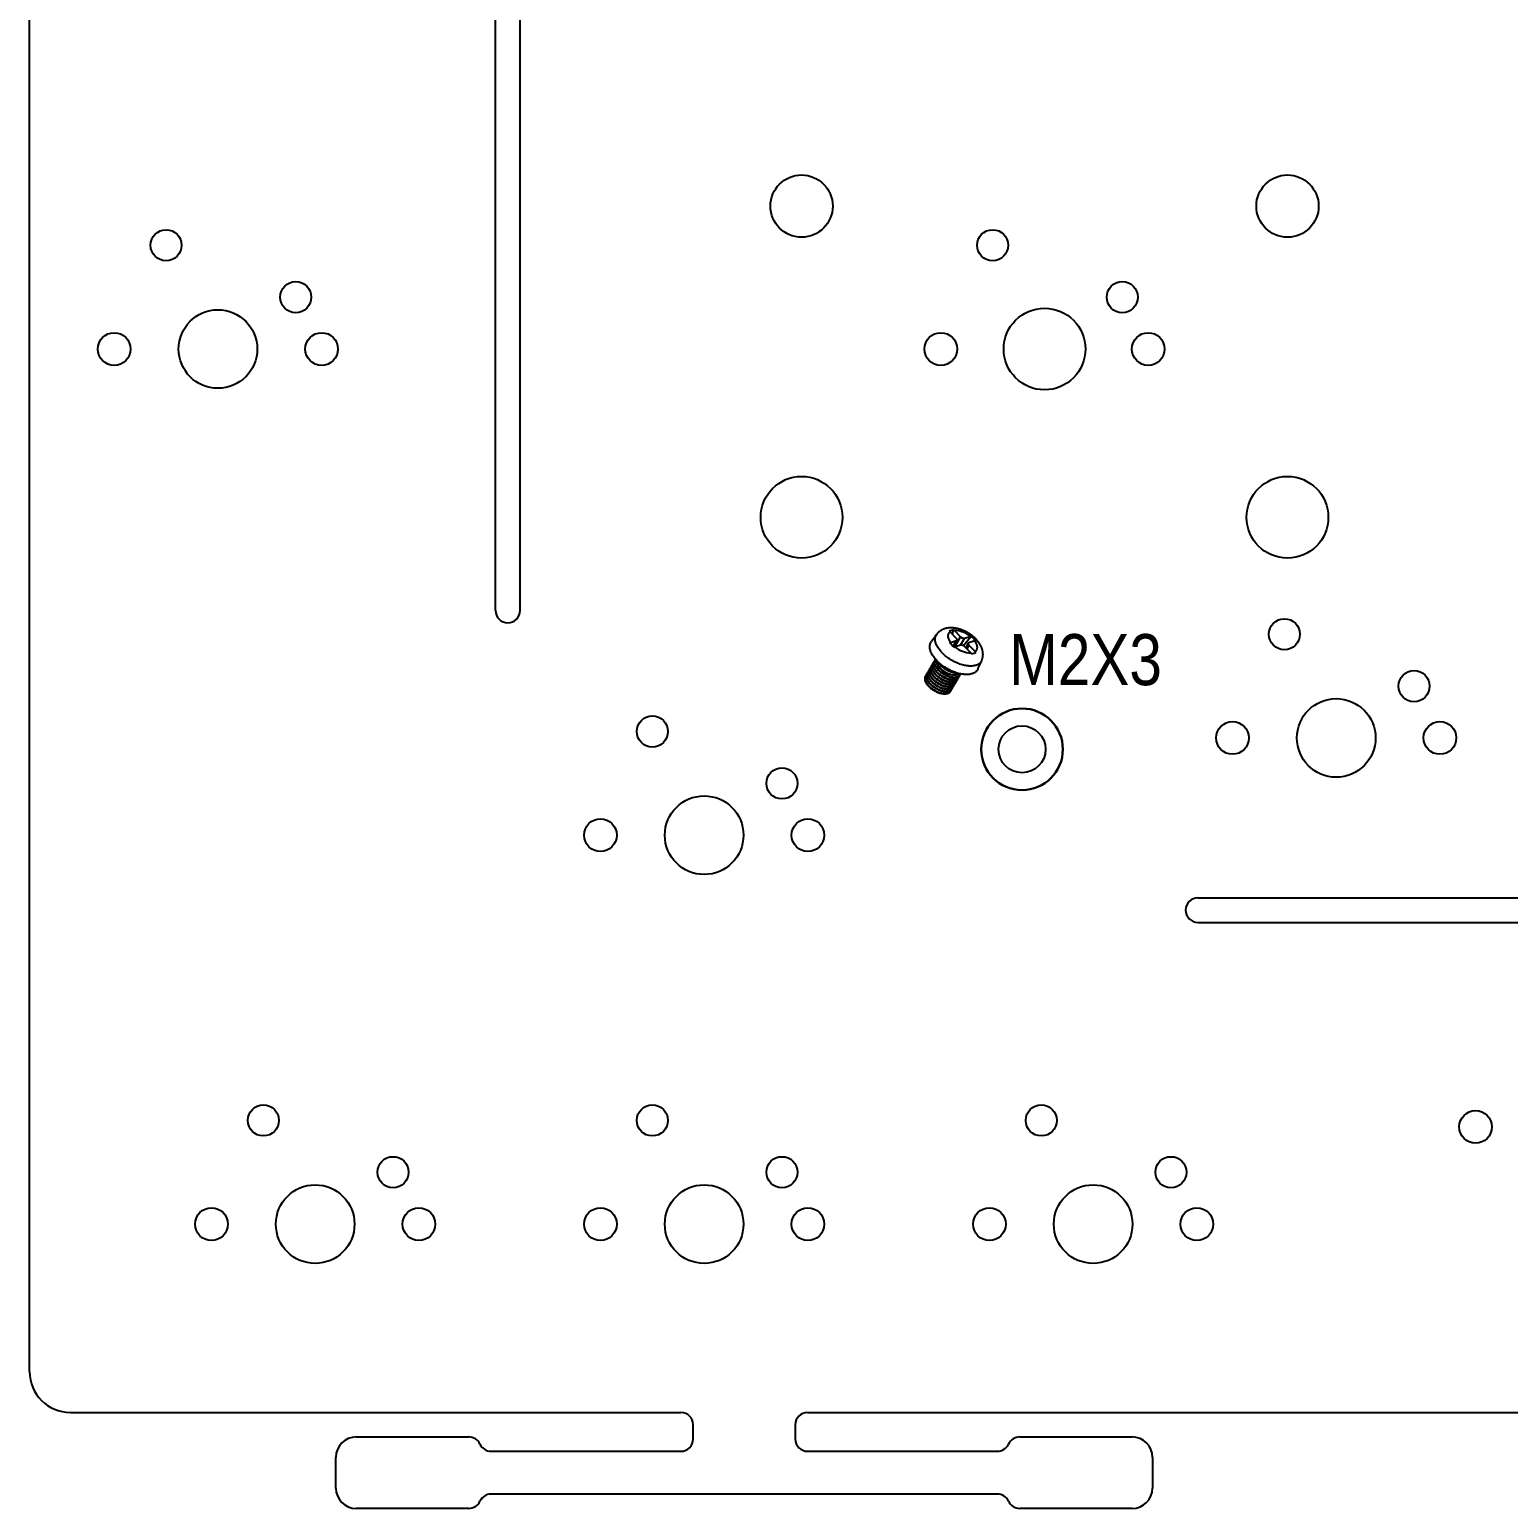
# Model space of a CAD drawing. Header units: millimetres. Extents: x 2210 to 4733, y 577 to 1929.
# Drawn here: x 2680.1 to 2752.5, y 1354.2 to 1426.6 of the extents above; entities that cross this region are included whole.
import ezdxf

# ---------------------------------------------------------------- set-up
doc = ezdxf.new("R2010")
doc.units = ezdxf.units.MM
doc.styles.get("Standard").update_dxf_attribs({"font": 'arial.ttf'})

msp = doc.modelspace()

# ---------------------------------------------------------------- linework, layer by layer
at = {"color": 7, "linetype": 'Continuous', "lineweight": 25}
for p, q in [((2680.092, 1360.853), (2680.092, 1480.078)), ((2702.914, 1398.133), (2702.914, 1453.473)), ((2704.114, 1398.133), (2704.114, 1453.473)), ((2737.311, 1384.059), (2795.258, 1384.059)), ((2737.311, 1382.859), (2795.258, 1382.859)), ((2682.092, 1358.853), (2711.992, 1358.853)), ((2712.592, 1357.553), (2712.592, 1358.253)), ((2717.592, 1358.253), (2717.592, 1357.553)), ((2718.192, 1358.853), (2833.467, 1358.853)), ((2696.092, 1357.653), (2701.602, 1357.653)), ((2728.583, 1357.653), (2734.092, 1357.653)), ((2702.692, 1356.953), (2711.992, 1356.953)), ((2718.192, 1356.953), (2727.492, 1356.953)), ((2695.092, 1355.153), (2695.092, 1356.653)), ((2735.092, 1356.653), (2735.092, 1355.153)), ((2727.492, 1354.853), (2702.692, 1354.853)), ((2701.602, 1354.153), (2696.092, 1354.153)), ((2734.092, 1354.153), (2728.583, 1354.153))]:
    msp.add_line(p, q, dxfattribs=at)
at = {"color": 4, "linetype": 'Continuous', "lineweight": 25}
for p, q in [((2724.519, 1396.965), (2724.257, 1396.608)), ((2725.479, 1396.78), (2725.174, 1397.088)), ((2725.19, 1396.569), (2725.483, 1396.658)), ((2725.299, 1396.962), (2725.344, 1397.19)), ((2725.322, 1396.383), (2725.483, 1396.658)), ((2725.332, 1396.372), (2725.513, 1396.68)), ((2725.385, 1397.152), (2725.69, 1396.844)), ((2725.395, 1396.342), (2725.69, 1396.844)), ((2725.875, 1396.777), (2725.669, 1396.425)), ((2725.825, 1396.413), (2726.204, 1396.874)), ((2725.875, 1396.777), (2726.167, 1396.865)), ((2726.387, 1396.643), (2726.095, 1396.555)), ((2725.703, 1396.436), (2725.41, 1396.347)), ((2726.193, 1396.06), (2725.887, 1396.368)), ((2726.064, 1396.533), (2725.938, 1396.317)), ((2726.098, 1396.432), (2725.996, 1396.258)), ((2726.098, 1396.432), (2726.404, 1396.124)), ((2724.104, 1395.162), (2724.093, 1395.143)), ((2724.171, 1395.276), (2724.16, 1395.257)), ((2724.238, 1395.39), (2724.227, 1395.371)), ((2724.304, 1395.503), (2724.293, 1395.484)), ((2724.371, 1395.617), (2724.36, 1395.598)), ((2724.438, 1395.731), (2724.427, 1395.712)), ((2726.538, 1395.27), (2726.721, 1395.673)), ((2723.971, 1394.934), (2723.96, 1394.915)), ((2724.037, 1395.048), (2724.026, 1395.029)), ((2725.339, 1394.412), (2725.35, 1394.431)), ((2725.406, 1394.526), (2725.417, 1394.545)), ((2725.473, 1394.64), (2725.484, 1394.659)), ((2725.539, 1394.754), (2725.551, 1394.772)), ((2725.606, 1394.867), (2725.617, 1394.886)), ((2725.673, 1394.981), (2725.684, 1395)), ((2725.206, 1394.185), (2725.217, 1394.203)), ((2725.272, 1394.298), (2725.284, 1394.317))]:
    msp.add_line(p, q, dxfattribs=at)
at = {"color": 4, "linetype": 'Continuous', "lineweight": 25, "flags": 128}
for points in [[(2724.549, 1395.654), (2724.507, 1395.697), (2724.467, 1395.741), (2724.43, 1395.785), (2724.395, 1395.83), (2724.362, 1395.875), (2724.332, 1395.92), (2724.304, 1395.965), (2724.279, 1396.009), (2724.257, 1396.054), (2724.238, 1396.098), (2724.221, 1396.141), (2724.207, 1396.184), (2724.196, 1396.227), (2724.188, 1396.268), (2724.182, 1396.309), (2724.18, 1396.349), (2724.181, 1396.387), (2724.184, 1396.425), (2724.191, 1396.461), (2724.2, 1396.496), (2724.212, 1396.529), (2724.227, 1396.561), (2724.245, 1396.591), (2724.257, 1396.608)], [(2726.721, 1395.673), (2726.719, 1395.668), (2726.702, 1395.637), (2726.683, 1395.608), (2726.661, 1395.581), (2726.637, 1395.555), (2726.609, 1395.532), (2726.579, 1395.51), (2726.547, 1395.491), (2726.512, 1395.473), (2726.475, 1395.457), (2726.435, 1395.444), (2726.394, 1395.433), (2726.35, 1395.424), (2726.304, 1395.417), (2726.257, 1395.412), (2726.208, 1395.41), (2726.157, 1395.41), (2726.105, 1395.412), (2726.052, 1395.417), (2725.998, 1395.423), (2725.942, 1395.432), (2725.886, 1395.443), (2725.829, 1395.456), (2725.771, 1395.472), (2725.713, 1395.489), (2725.654, 1395.509), (2725.596, 1395.53), (2725.537, 1395.553), (2725.479, 1395.579), (2725.421, 1395.606), (2725.363, 1395.635), (2725.306, 1395.665), (2725.25, 1395.697), (2725.195, 1395.731), (2725.14, 1395.766), (2725.087, 1395.802), (2725.035, 1395.84), (2724.985, 1395.879), (2724.936, 1395.919), (2724.889, 1395.959), (2724.844, 1396.001), (2724.801, 1396.043), (2724.76, 1396.086), (2724.72, 1396.13), (2724.684, 1396.174), (2724.649, 1396.218), (2724.617, 1396.262), (2724.588, 1396.307), (2724.561, 1396.351), (2724.537, 1396.395), (2724.515, 1396.439), (2724.496, 1396.483), (2724.481, 1396.526), (2724.468, 1396.568), (2724.458, 1396.61), (2724.45, 1396.65), (2724.446, 1396.69), (2724.445, 1396.729), (2724.447, 1396.767), (2724.451, 1396.803), (2724.459, 1396.839), (2724.47, 1396.872), (2724.483, 1396.905), (2724.5, 1396.935), (2724.519, 1396.964), (2724.519, 1396.965)], [(2725.174, 1397.088), (2725.151, 1397.071), (2725.131, 1397.052), (2725.113, 1397.03), (2725.098, 1397.008), (2725.086, 1396.983), (2725.077, 1396.957), (2725.071, 1396.93), (2725.067, 1396.901), (2725.067, 1396.871), (2725.069, 1396.84), (2725.074, 1396.808), (2725.083, 1396.775), (2725.094, 1396.742), (2725.108, 1396.708), (2725.124, 1396.673), (2725.144, 1396.639), (2725.166, 1396.604), (2725.19, 1396.569)], [(2725.483, 1396.658), (2725.496, 1396.663), (2725.506, 1396.671), (2725.514, 1396.681), (2725.518, 1396.692), (2725.519, 1396.705), (2725.517, 1396.719), (2725.512, 1396.734), (2725.504, 1396.75), (2725.493, 1396.765), (2725.479, 1396.78)], [(2726.095, 1396.555), (2726.082, 1396.549), (2726.071, 1396.541), (2726.064, 1396.532), (2726.059, 1396.52), (2726.058, 1396.507), (2726.06, 1396.493), (2726.066, 1396.478), (2726.074, 1396.463), (2726.085, 1396.447), (2726.098, 1396.432)], [(2726.404, 1396.124), (2726.427, 1396.141), (2726.447, 1396.161), (2726.464, 1396.182), (2726.479, 1396.205), (2726.491, 1396.229), (2726.501, 1396.255), (2726.507, 1396.283), (2726.51, 1396.311), (2726.511, 1396.341), (2726.508, 1396.372), (2726.503, 1396.404), (2726.495, 1396.437), (2726.484, 1396.471), (2726.47, 1396.505), (2726.453, 1396.539), (2726.434, 1396.574), (2726.412, 1396.609), (2726.387, 1396.643)], [(2724.093, 1395.143), (2724.082, 1395.121), (2724.073, 1395.096), (2724.067, 1395.07), (2724.063, 1395.042), (2724.063, 1395.013), (2724.066, 1394.983), (2724.072, 1394.953), (2724.08, 1394.921), (2724.092, 1394.889), (2724.106, 1394.856), (2724.124, 1394.823), (2724.144, 1394.789), (2724.166, 1394.756), (2724.191, 1394.722), (2724.219, 1394.689), (2724.248, 1394.657), (2724.28, 1394.624), (2724.314, 1394.593), (2724.35, 1394.562), (2724.387, 1394.533), (2724.426, 1394.504), (2724.466, 1394.477), (2724.507, 1394.451), (2724.55, 1394.427), (2724.593, 1394.404), (2724.636, 1394.383), (2724.68, 1394.364), (2724.724, 1394.346), (2724.768, 1394.331), (2724.812, 1394.317), (2724.855, 1394.306), (2724.898, 1394.297), (2724.94, 1394.29), (2724.981, 1394.285), (2725.021, 1394.283), (2725.059, 1394.283), (2725.096, 1394.285), (2725.131, 1394.289), (2725.164, 1394.295), (2725.195, 1394.304), (2725.224, 1394.315), (2725.25, 1394.328), (2725.275, 1394.343), (2725.296, 1394.36), (2725.315, 1394.379), (2725.331, 1394.4), (2725.339, 1394.412)], [(2724.138, 1395.206), (2724.137, 1395.205), (2724.12, 1395.185), (2724.105, 1395.163), (2724.093, 1395.14), (2724.084, 1395.115), (2724.078, 1395.089), (2724.075, 1395.061), (2724.074, 1395.032), (2724.077, 1395.002), (2724.083, 1394.972), (2724.092, 1394.94), (2724.103, 1394.908), (2724.118, 1394.875), (2724.135, 1394.842), (2724.155, 1394.808), (2724.177, 1394.775), (2724.202, 1394.741), (2724.23, 1394.708), (2724.259, 1394.676), (2724.291, 1394.643), (2724.325, 1394.612), (2724.361, 1394.581), (2724.398, 1394.552), (2724.437, 1394.523), (2724.477, 1394.496), (2724.518, 1394.47), (2724.561, 1394.446), (2724.604, 1394.423), (2724.647, 1394.402), (2724.691, 1394.383), (2724.735, 1394.365), (2724.779, 1394.35), (2724.823, 1394.336), (2724.867, 1394.325), (2724.909, 1394.316), (2724.951, 1394.309), (2724.992, 1394.304), (2725.032, 1394.302), (2725.07, 1394.302), (2725.107, 1394.304), (2725.142, 1394.308), (2725.175, 1394.314), (2725.206, 1394.323), (2725.235, 1394.334), (2725.262, 1394.347), (2725.286, 1394.362), (2725.307, 1394.379), (2725.326, 1394.398), (2725.342, 1394.419), (2725.356, 1394.441), (2725.366, 1394.465), (2725.372, 1394.482)], [(2724.16, 1395.257), (2724.149, 1395.235), (2724.14, 1395.21), (2724.133, 1395.184), (2724.13, 1395.156), (2724.13, 1395.127), (2724.133, 1395.097), (2724.139, 1395.066), (2724.147, 1395.035), (2724.159, 1395.002), (2724.173, 1394.97), (2724.19, 1394.936), (2724.21, 1394.903), (2724.233, 1394.87), (2724.258, 1394.836), (2724.285, 1394.803), (2724.315, 1394.77), (2724.347, 1394.738), (2724.381, 1394.707), (2724.416, 1394.676), (2724.454, 1394.647), (2724.493, 1394.618), (2724.533, 1394.591), (2724.574, 1394.565), (2724.616, 1394.541), (2724.659, 1394.518), (2724.703, 1394.497), (2724.747, 1394.477), (2724.791, 1394.46), (2724.835, 1394.445), (2724.879, 1394.431), (2724.922, 1394.42), (2724.965, 1394.411), (2725.007, 1394.404), (2725.048, 1394.399), (2725.088, 1394.397), (2725.126, 1394.396), (2725.163, 1394.398), (2725.198, 1394.403), (2725.231, 1394.409), (2725.262, 1394.418), (2725.291, 1394.429), (2725.317, 1394.442), (2725.341, 1394.457), (2725.363, 1394.474), (2725.382, 1394.493), (2725.398, 1394.514), (2725.406, 1394.526)], [(2724.205, 1395.32), (2724.204, 1395.319), (2724.187, 1395.299), (2724.172, 1395.277), (2724.16, 1395.254), (2724.151, 1395.229), (2724.145, 1395.203), (2724.141, 1395.175), (2724.141, 1395.146), (2724.144, 1395.116), (2724.15, 1395.085), (2724.158, 1395.054), (2724.17, 1395.021), (2724.184, 1394.988), (2724.202, 1394.955), (2724.222, 1394.922), (2724.244, 1394.888), (2724.269, 1394.855), (2724.297, 1394.822), (2724.326, 1394.789), (2724.358, 1394.757), (2724.392, 1394.726), (2724.428, 1394.695), (2724.465, 1394.666), (2724.504, 1394.637), (2724.544, 1394.61), (2724.585, 1394.584), (2724.627, 1394.56), (2724.67, 1394.537), (2724.714, 1394.516), (2724.758, 1394.496), (2724.802, 1394.479), (2724.846, 1394.464), (2724.89, 1394.45), (2724.933, 1394.439), (2724.976, 1394.43), (2725.018, 1394.423), (2725.059, 1394.418), (2725.099, 1394.416), (2725.137, 1394.415), (2725.174, 1394.417), (2725.209, 1394.422), (2725.242, 1394.428), (2725.273, 1394.437), (2725.302, 1394.448), (2725.328, 1394.461), (2725.352, 1394.476), (2725.374, 1394.493), (2725.393, 1394.512), (2725.409, 1394.533), (2725.423, 1394.555), (2725.433, 1394.579), (2725.439, 1394.596)], [(2724.227, 1395.371), (2724.215, 1395.349), (2724.206, 1395.324), (2724.2, 1395.297), (2724.197, 1395.27), (2724.197, 1395.241), (2724.2, 1395.211), (2724.205, 1395.18), (2724.214, 1395.148), (2724.226, 1395.116), (2724.24, 1395.083), (2724.257, 1395.05), (2724.277, 1395.017), (2724.3, 1394.983), (2724.325, 1394.95), (2724.352, 1394.917), (2724.382, 1394.884), (2724.414, 1394.852), (2724.448, 1394.821), (2724.483, 1394.79), (2724.52, 1394.76), (2724.559, 1394.732), (2724.599, 1394.705), (2724.641, 1394.679), (2724.683, 1394.654), (2724.726, 1394.632), (2724.77, 1394.611), (2724.814, 1394.591), (2724.858, 1394.574), (2724.902, 1394.558), (2724.946, 1394.545), (2724.989, 1394.534), (2725.032, 1394.525), (2725.074, 1394.518), (2725.115, 1394.513), (2725.154, 1394.51), (2725.193, 1394.51), (2725.229, 1394.512), (2725.264, 1394.517), (2725.297, 1394.523), (2725.329, 1394.532), (2725.357, 1394.543), (2725.384, 1394.556), (2725.408, 1394.571), (2725.43, 1394.588), (2725.449, 1394.607), (2725.465, 1394.627), (2725.473, 1394.64)], [(2724.272, 1395.433), (2724.271, 1395.432), (2724.253, 1395.413), (2724.238, 1395.391), (2724.226, 1395.368), (2724.217, 1395.343), (2724.211, 1395.316), (2724.208, 1395.289), (2724.208, 1395.26), (2724.211, 1395.23), (2724.216, 1395.199), (2724.225, 1395.167), (2724.237, 1395.135), (2724.251, 1395.102), (2724.268, 1395.069), (2724.288, 1395.036), (2724.311, 1395.002), (2724.336, 1394.969), (2724.363, 1394.936), (2724.393, 1394.903), (2724.425, 1394.871), (2724.459, 1394.84), (2724.494, 1394.809), (2724.532, 1394.779), (2724.57, 1394.751), (2724.611, 1394.724), (2724.652, 1394.698), (2724.694, 1394.673), (2724.737, 1394.651), (2724.781, 1394.629), (2724.825, 1394.61), (2724.869, 1394.593), (2724.913, 1394.577), (2724.957, 1394.564), (2725, 1394.553), (2725.043, 1394.544), (2725.085, 1394.537), (2725.126, 1394.532), (2725.165, 1394.529), (2725.204, 1394.529), (2725.24, 1394.531), (2725.275, 1394.536), (2725.309, 1394.542), (2725.34, 1394.551), (2725.369, 1394.562), (2725.395, 1394.575), (2725.419, 1394.59), (2725.441, 1394.607), (2725.46, 1394.626), (2725.476, 1394.646), (2725.489, 1394.669), (2725.5, 1394.693), (2725.505, 1394.71)], [(2724.293, 1395.484), (2724.282, 1395.462), (2724.273, 1395.438), (2724.267, 1395.411), (2724.264, 1395.384), (2724.264, 1395.355), (2724.266, 1395.325), (2724.272, 1395.294), (2724.281, 1395.262), (2724.292, 1395.23), (2724.307, 1395.197), (2724.324, 1395.164), (2724.344, 1395.131), (2724.366, 1395.097), (2724.391, 1395.064), (2724.419, 1395.031), (2724.449, 1394.998), (2724.48, 1394.966), (2724.514, 1394.934), (2724.55, 1394.904), (2724.587, 1394.874), (2724.626, 1394.846), (2724.666, 1394.818), (2724.708, 1394.793), (2724.75, 1394.768), (2724.793, 1394.745), (2724.836, 1394.724), (2724.88, 1394.705), (2724.924, 1394.688), (2724.969, 1394.672), (2725.012, 1394.659), (2725.056, 1394.648), (2725.099, 1394.638), (2725.14, 1394.631), (2725.181, 1394.627), (2725.221, 1394.624), (2725.259, 1394.624), (2725.296, 1394.626), (2725.331, 1394.63), (2725.364, 1394.637), (2725.395, 1394.646), (2725.424, 1394.656), (2725.451, 1394.669), (2725.475, 1394.685), (2725.496, 1394.702), (2725.515, 1394.72), (2725.532, 1394.741), (2725.539, 1394.754)], [(2724.339, 1395.547), (2724.338, 1395.546), (2724.32, 1395.526), (2724.305, 1395.505), (2724.293, 1395.481), (2724.284, 1395.457), (2724.278, 1395.43), (2724.275, 1395.403), (2724.275, 1395.374), (2724.277, 1395.344), (2724.283, 1395.313), (2724.292, 1395.281), (2724.303, 1395.249), (2724.318, 1395.216), (2724.335, 1395.183), (2724.355, 1395.15), (2724.378, 1395.116), (2724.403, 1395.083), (2724.43, 1395.05), (2724.46, 1395.017), (2724.492, 1394.985), (2724.525, 1394.953), (2724.561, 1394.923), (2724.598, 1394.893), (2724.637, 1394.865), (2724.677, 1394.837), (2724.719, 1394.812), (2724.761, 1394.787), (2724.804, 1394.764), (2724.848, 1394.743), (2724.891, 1394.724), (2724.936, 1394.707), (2724.98, 1394.691), (2725.023, 1394.678), (2725.067, 1394.667), (2725.11, 1394.657), (2725.152, 1394.65), (2725.192, 1394.646), (2725.232, 1394.643), (2725.27, 1394.643), (2725.307, 1394.645), (2725.342, 1394.649), (2725.375, 1394.656), (2725.406, 1394.665), (2725.435, 1394.675), (2725.462, 1394.688), (2725.486, 1394.703), (2725.508, 1394.721), (2725.527, 1394.739), (2725.543, 1394.76), (2725.556, 1394.783), (2725.567, 1394.807), (2725.572, 1394.824)], [(2724.36, 1395.598), (2724.349, 1395.576), (2724.34, 1395.551), (2724.334, 1395.525), (2724.33, 1395.497), (2724.33, 1395.469), (2724.333, 1395.439), (2724.339, 1395.408), (2724.348, 1395.376), (2724.359, 1395.344), (2724.374, 1395.311), (2724.391, 1395.278), (2724.411, 1395.244), (2724.433, 1395.211), (2724.458, 1395.178), (2724.486, 1395.144), (2724.515, 1395.112), (2724.547, 1395.08), (2724.581, 1395.048), (2724.617, 1395.018), (2724.654, 1394.988), (2724.693, 1394.96), (2724.733, 1394.932), (2724.774, 1394.906), (2724.817, 1394.882), (2724.86, 1394.859), (2724.903, 1394.838), (2724.947, 1394.819), (2724.991, 1394.801), (2725.035, 1394.786), (2725.079, 1394.773), (2725.123, 1394.761), (2725.165, 1394.752), (2725.207, 1394.745), (2725.248, 1394.741), (2725.288, 1394.738), (2725.326, 1394.738), (2725.363, 1394.74), (2725.398, 1394.744), (2725.431, 1394.751), (2725.462, 1394.759), (2725.491, 1394.77), (2725.517, 1394.783), (2725.542, 1394.798), (2725.563, 1394.815), (2725.582, 1394.834), (2725.598, 1394.855), (2725.606, 1394.867)], [(2724.405, 1395.661), (2724.404, 1395.66), (2724.387, 1395.64), (2724.372, 1395.619), (2724.36, 1395.595), (2724.351, 1395.57), (2724.345, 1395.544), (2724.342, 1395.516), (2724.341, 1395.488), (2724.344, 1395.458), (2724.35, 1395.427), (2724.359, 1395.395), (2724.37, 1395.363), (2724.385, 1395.33), (2724.402, 1395.297), (2724.422, 1395.263), (2724.444, 1395.23), (2724.469, 1395.197), (2724.497, 1395.163), (2724.526, 1395.131), (2724.558, 1395.099), (2724.592, 1395.067), (2724.628, 1395.037), (2724.665, 1395.007), (2724.704, 1394.978), (2724.744, 1394.951), (2724.785, 1394.925), (2724.828, 1394.901), (2724.871, 1394.878), (2724.914, 1394.857), (2724.958, 1394.838), (2725.002, 1394.82), (2725.046, 1394.805), (2725.09, 1394.792), (2725.134, 1394.78), (2725.176, 1394.771), (2725.218, 1394.764), (2725.259, 1394.76), (2725.299, 1394.757), (2725.337, 1394.757), (2725.374, 1394.759), (2725.409, 1394.763), (2725.442, 1394.77), (2725.473, 1394.778), (2725.502, 1394.789), (2725.529, 1394.802), (2725.553, 1394.817), (2725.574, 1394.834), (2725.593, 1394.853), (2725.609, 1394.874), (2725.623, 1394.896), (2725.633, 1394.921), (2725.639, 1394.937)], [(2724.427, 1395.712), (2724.416, 1395.69), (2724.407, 1395.665), (2724.4, 1395.639), (2724.397, 1395.611), (2724.397, 1395.582), (2724.4, 1395.552), (2724.406, 1395.522), (2724.414, 1395.49), (2724.426, 1395.458), (2724.44, 1395.425), (2724.457, 1395.392), (2724.477, 1395.358), (2724.5, 1395.325), (2724.525, 1395.291), (2724.552, 1395.258), (2724.582, 1395.226), (2724.614, 1395.193), (2724.648, 1395.162), (2724.683, 1395.131), (2724.721, 1395.102), (2724.76, 1395.073), (2724.8, 1395.046), (2724.841, 1395.02), (2724.883, 1394.996), (2724.926, 1394.973), (2724.97, 1394.952), (2725.014, 1394.933), (2725.058, 1394.915), (2725.102, 1394.9), (2725.146, 1394.886), (2725.189, 1394.875), (2725.232, 1394.866), (2725.274, 1394.859), (2725.315, 1394.854), (2725.355, 1394.852), (2725.393, 1394.852), (2725.43, 1394.854), (2725.465, 1394.858), (2725.498, 1394.865), (2725.529, 1394.873), (2725.558, 1394.884), (2725.584, 1394.897), (2725.608, 1394.912), (2725.63, 1394.929), (2725.649, 1394.948), (2725.665, 1394.969), (2725.673, 1394.981)], [(2724.455, 1395.755), (2724.454, 1395.754), (2724.439, 1395.732), (2724.427, 1395.709), (2724.418, 1395.684), (2724.412, 1395.658), (2724.408, 1395.63), (2724.408, 1395.601), (2724.411, 1395.571), (2724.417, 1395.541), (2724.425, 1395.509), (2724.437, 1395.477), (2724.451, 1395.444), (2724.469, 1395.411), (2724.489, 1395.377), (2724.511, 1395.344), (2724.536, 1395.31), (2724.564, 1395.277), (2724.593, 1395.245), (2724.625, 1395.212), (2724.659, 1395.181), (2724.695, 1395.15), (2724.732, 1395.121), (2724.771, 1395.092), (2724.811, 1395.065), (2724.852, 1395.039), (2724.894, 1395.015), (2724.937, 1394.992), (2724.981, 1394.971), (2725.025, 1394.952), (2725.069, 1394.934), (2725.113, 1394.919), (2725.157, 1394.905), (2725.2, 1394.894), (2725.243, 1394.885), (2725.285, 1394.878), (2725.326, 1394.873), (2725.366, 1394.871), (2725.404, 1394.871), (2725.441, 1394.873), (2725.476, 1394.877), (2725.509, 1394.883), (2725.54, 1394.892), (2725.569, 1394.903), (2725.595, 1394.916), (2725.62, 1394.931), (2725.641, 1394.948), (2725.66, 1394.967), (2725.676, 1394.988), (2725.69, 1395.01), (2725.697, 1395.027)], [(2726.538, 1395.27), (2726.535, 1395.265), (2726.519, 1395.234), (2726.5, 1395.204), (2726.478, 1395.177), (2726.453, 1395.151), (2726.425, 1395.127), (2726.395, 1395.104), (2726.363, 1395.084), (2726.328, 1395.066), (2726.291, 1395.05), (2726.252, 1395.036), (2726.21, 1395.024), (2726.167, 1395.014), (2726.121, 1395.007), (2726.074, 1395.001), (2726.025, 1394.998), (2725.974, 1394.997), (2725.922, 1394.998), (2725.869, 1395.002), (2725.814, 1395.008), (2725.758, 1395.016), (2725.702, 1395.026), (2725.644, 1395.038), (2725.586, 1395.052), (2725.528, 1395.069), (2725.469, 1395.087), (2725.41, 1395.108), (2725.35, 1395.13), (2725.291, 1395.154), (2725.232, 1395.181), (2725.174, 1395.209), (2725.116, 1395.238), (2725.058, 1395.27), (2725.002, 1395.302), (2724.946, 1395.337), (2724.891, 1395.372), (2724.838, 1395.409), (2724.785, 1395.448), (2724.735, 1395.487), (2724.685, 1395.527), (2724.638, 1395.569), (2724.592, 1395.611), (2724.549, 1395.654)], [(2723.96, 1394.915), (2723.948, 1394.893), (2723.939, 1394.869), (2723.933, 1394.842), (2723.93, 1394.815), (2723.93, 1394.786), (2723.933, 1394.756), (2723.938, 1394.725), (2723.947, 1394.693), (2723.959, 1394.661), (2723.973, 1394.628), (2723.99, 1394.595), (2724.01, 1394.562), (2724.033, 1394.528), (2724.058, 1394.495), (2724.085, 1394.462), (2724.115, 1394.429), (2724.147, 1394.397), (2724.18, 1394.365), (2724.216, 1394.335), (2724.253, 1394.305), (2724.292, 1394.277), (2724.332, 1394.249), (2724.374, 1394.224), (2724.416, 1394.199), (2724.459, 1394.176), (2724.503, 1394.155), (2724.547, 1394.136), (2724.591, 1394.119), (2724.635, 1394.103), (2724.679, 1394.09), (2724.722, 1394.079), (2724.765, 1394.069), (2724.807, 1394.062), (2724.848, 1394.058), (2724.887, 1394.055), (2724.926, 1394.055), (2724.962, 1394.057), (2724.997, 1394.061), (2725.03, 1394.068), (2725.061, 1394.077), (2725.09, 1394.087), (2725.117, 1394.1), (2725.141, 1394.116), (2725.163, 1394.133), (2725.182, 1394.151), (2725.198, 1394.172), (2725.206, 1394.185)], [(2724.005, 1394.978), (2724.004, 1394.977), (2723.986, 1394.957), (2723.971, 1394.936), (2723.959, 1394.912), (2723.95, 1394.888), (2723.944, 1394.861), (2723.941, 1394.834), (2723.941, 1394.805), (2723.944, 1394.775), (2723.949, 1394.744), (2723.958, 1394.712), (2723.97, 1394.68), (2723.984, 1394.647), (2724.001, 1394.614), (2724.021, 1394.581), (2724.044, 1394.547), (2724.069, 1394.514), (2724.096, 1394.481), (2724.126, 1394.448), (2724.158, 1394.416), (2724.192, 1394.384), (2724.227, 1394.354), (2724.265, 1394.324), (2724.303, 1394.296), (2724.344, 1394.268), (2724.385, 1394.243), (2724.427, 1394.218), (2724.47, 1394.195), (2724.514, 1394.174), (2724.558, 1394.155), (2724.602, 1394.138), (2724.646, 1394.122), (2724.69, 1394.109), (2724.733, 1394.097), (2724.776, 1394.088), (2724.818, 1394.081), (2724.859, 1394.077), (2724.898, 1394.074), (2724.937, 1394.074), (2724.973, 1394.076), (2725.008, 1394.08), (2725.042, 1394.087), (2725.073, 1394.096), (2725.102, 1394.106), (2725.128, 1394.119), (2725.152, 1394.134), (2725.174, 1394.151), (2725.193, 1394.17), (2725.209, 1394.191), (2725.222, 1394.214), (2725.233, 1394.238), (2725.238, 1394.255)], [(2724.026, 1395.029), (2724.015, 1395.007), (2724.006, 1394.982), (2724, 1394.956), (2723.997, 1394.928), (2723.997, 1394.9), (2723.999, 1394.87), (2724.005, 1394.839), (2724.014, 1394.807), (2724.025, 1394.775), (2724.04, 1394.742), (2724.057, 1394.709), (2724.077, 1394.675), (2724.099, 1394.642), (2724.124, 1394.609), (2724.152, 1394.575), (2724.182, 1394.543), (2724.213, 1394.511), (2724.247, 1394.479), (2724.283, 1394.449), (2724.32, 1394.419), (2724.359, 1394.39), (2724.399, 1394.363), (2724.441, 1394.337), (2724.483, 1394.313), (2724.526, 1394.29), (2724.569, 1394.269), (2724.613, 1394.25), (2724.657, 1394.232), (2724.701, 1394.217), (2724.745, 1394.204), (2724.789, 1394.192), (2724.831, 1394.183), (2724.873, 1394.176), (2724.914, 1394.172), (2724.954, 1394.169), (2724.992, 1394.169), (2725.029, 1394.171), (2725.064, 1394.175), (2725.097, 1394.182), (2725.128, 1394.19), (2725.157, 1394.201), (2725.184, 1394.214), (2725.208, 1394.229), (2725.229, 1394.246), (2725.248, 1394.265), (2725.265, 1394.286), (2725.272, 1394.298)], [(2724.072, 1395.092), (2724.071, 1395.091), (2724.053, 1395.071), (2724.038, 1395.049), (2724.026, 1395.026), (2724.017, 1395.001), (2724.011, 1394.975), (2724.008, 1394.947), (2724.008, 1394.919), (2724.01, 1394.889), (2724.016, 1394.858), (2724.025, 1394.826), (2724.036, 1394.794), (2724.051, 1394.761), (2724.068, 1394.728), (2724.088, 1394.694), (2724.111, 1394.661), (2724.136, 1394.628), (2724.163, 1394.594), (2724.193, 1394.562), (2724.225, 1394.53), (2724.258, 1394.498), (2724.294, 1394.468), (2724.331, 1394.438), (2724.37, 1394.409), (2724.41, 1394.382), (2724.452, 1394.356), (2724.494, 1394.332), (2724.537, 1394.309), (2724.58, 1394.288), (2724.624, 1394.269), (2724.669, 1394.251), (2724.713, 1394.236), (2724.756, 1394.223), (2724.8, 1394.211), (2724.843, 1394.202), (2724.885, 1394.195), (2724.925, 1394.19), (2724.965, 1394.188), (2725.003, 1394.188), (2725.04, 1394.19), (2725.075, 1394.194), (2725.108, 1394.201), (2725.139, 1394.209), (2725.168, 1394.22), (2725.195, 1394.233), (2725.219, 1394.248), (2725.241, 1394.265), (2725.259, 1394.284), (2725.276, 1394.305), (2725.289, 1394.327), (2725.3, 1394.352), (2725.305, 1394.368)]]:
    msp.add_lwpolyline(points, dxfattribs=at)
at = {"color": 7, "linetype": 'Continuous', "lineweight": 25}
for centre, radius in [((2717.899, 1417.941), 1.525), ((2741.699, 1417.941), 1.525), ((2686.777, 1416.023), 0.762), ((2727.259, 1416.023), 0.762), ((2693.127, 1413.483), 0.762), ((2733.61, 1413.483), 0.762), ((2689.317, 1410.941), 1.925), ((2729.799, 1410.941), 2), ((2684.237, 1410.941), 0.8), ((2694.397, 1410.941), 0.8), ((2724.719, 1410.941), 0.8), ((2734.879, 1410.941), 0.8), ((2717.899, 1402.701), 2), ((2741.699, 1402.701), 2), ((2741.547, 1396.97), 0.762), ((2747.897, 1394.43), 0.762), ((2744.086, 1391.891), 1.925), ((2710.592, 1392.208), 0.762), ((2728.698, 1391.335), 1.15), ((2728.698, 1391.335), 1.15), ((2739.006, 1391.891), 0.8), ((2749.166, 1391.891), 0.8), ((2716.942, 1389.668), 0.762), ((2713.13, 1387.128), 1.925), ((2708.05, 1387.128), 0.8), ((2718.21, 1387.128), 0.8), ((2691.542, 1373.16), 0.762), ((2710.592, 1373.16), 0.762), ((2729.642, 1373.16), 0.762), ((2750.912, 1372.841), 0.8), ((2697.892, 1370.62), 0.762), ((2716.942, 1370.62), 0.762), ((2735.992, 1370.62), 0.762), ((2694.08, 1368.078), 1.925), ((2713.13, 1368.078), 1.925), ((2732.18, 1368.078), 1.925), ((2689, 1368.078), 0.8), ((2699.16, 1368.078), 0.8), ((2708.05, 1368.078), 0.8), ((2718.21, 1368.078), 0.8), ((2727.1, 1368.078), 0.8), ((2737.26, 1368.078), 0.8)]:
    msp.add_circle(centre, radius, dxfattribs=at)
at = {"color": 4, "lineweight": 30}
msp.add_circle((2728.698, 1391.335), 2, dxfattribs=at)
at = {"color": 7, "linetype": 'Continuous', "lineweight": 25}
for centre, radius, start, end in [((2703.514, 1398.133), 0.6, 180, 270), ((2703.514, 1398.133), 0.6, 270, 0), ((2737.311, 1383.459), 0.6, 90, 180), ((2737.311, 1383.459), 0.6, 180, 270), ((2682.092, 1360.853), 2, 180, 270), ((2711.992, 1358.253), 0.6, 0, 90), ((2718.192, 1358.253), 0.6, 90, 180), ((2696.092, 1356.653), 1, 90, 180), ((2701.602, 1357.053), 0.6, 24.62432, 90), ((2711.992, 1357.553), 0.6, 270, 0), ((2718.192, 1357.553), 0.6, 180, 270), ((2728.583, 1357.053), 0.6, 90, 155.37568), ((2734.092, 1356.653), 1, 0, 90), ((2702.692, 1357.553), 0.6, 204.62432, 270), ((2727.492, 1357.553), 0.6, 270, 335.37568), ((2696.092, 1355.153), 1, 180, 270), ((2702.692, 1354.253), 0.6, 90, 155.37568), ((2727.492, 1354.253), 0.6, 24.62432, 90), ((2734.092, 1355.153), 1, 270, 0), ((2701.602, 1354.753), 0.6, 270, 335.37568), ((2728.583, 1354.753), 0.6, 204.62432, 270)]:
    msp.add_arc(centre, radius, start, end, dxfattribs=at)
at = {"color": 4, "linetype": 'Continuous', "lineweight": 25}
for centre, radius, start, end in [((2725.374, 1395.912), 1.241, 50.23618, 89.48966), ((2725.846, 1396.985), 0.211, 222.0263, 277.69953), ((2726.204, 1397.301), 1.241, 230.23618, 269.48966), ((2725.731, 1396.227), 0.211, 42.0263, 97.69953), ((2725.374, 1395.899), 0.922, 189.7887, 289.42048), ((2725.405, 1395.952), 0.956, 193.29444, 285.91474), ((2725.58, 1396.25), 1.174, 213.4487, 265.76048), ((2725.622, 1396.322), 1.233, 218.95053, 260.25865)]:
    msp.add_arc(centre, radius, start, end, dxfattribs=at)
for points, knots in [([(2726.425, 1396.746), (2726.417, 1396.754), (2726.395, 1396.776), (2726.358, 1396.811), (2726.313, 1396.85), (2726.266, 1396.889), (2726.218, 1396.925), (2726.168, 1396.961), (2726.118, 1396.995), (2726.066, 1397.027), (2726.014, 1397.058), (2725.96, 1397.087), (2725.906, 1397.114), (2725.851, 1397.14), (2725.795, 1397.163), (2725.739, 1397.185), (2725.682, 1397.205), (2725.625, 1397.223), (2725.567, 1397.239), (2725.509, 1397.253), (2725.45, 1397.264), (2725.392, 1397.273), (2725.333, 1397.28), (2725.275, 1397.284), (2725.216, 1397.285), (2725.159, 1397.283), (2725.102, 1397.279), (2725.047, 1397.272), (2724.993, 1397.261), (2724.94, 1397.248), (2724.89, 1397.232), (2724.841, 1397.214), (2724.795, 1397.193), (2724.751, 1397.17), (2724.709, 1397.144), (2724.669, 1397.116), (2724.632, 1397.086), (2724.597, 1397.055), (2724.564, 1397.021), (2724.539, 1396.991), (2724.525, 1396.972), (2724.52, 1396.965)], [0, 0, 0, 0, 0.014971, 0.041962, 0.068822, 0.095576, 0.122239, 0.148828, 0.175364, 0.201867, 0.228361, 0.254867, 0.281402, 0.307988, 0.334649, 0.361408, 0.388286, 0.415306, 0.442484, 0.469833, 0.49736, 0.52506, 0.552912, 0.580879, 0.608885, 0.636826, 0.664597, 0.692089, 0.719202, 0.745862, 0.772023, 0.797668, 0.822808, 0.847468, 0.871686, 0.895507, 0.918976, 0.942139, 0.96504, 0.987723, 1, 1, 1, 1]), ([(2726.721, 1395.674), (2726.726, 1395.684), (2726.737, 1395.708), (2726.751, 1395.747), (2726.763, 1395.791), (2726.773, 1395.835), (2726.781, 1395.88), (2726.785, 1395.926), (2726.787, 1395.972), (2726.786, 1396.019), (2726.783, 1396.066), (2726.776, 1396.113), (2726.767, 1396.161), (2726.755, 1396.209), (2726.74, 1396.258), (2726.723, 1396.307), (2726.702, 1396.355), (2726.679, 1396.404), (2726.652, 1396.453), (2726.623, 1396.501), (2726.591, 1396.549), (2726.557, 1396.595), (2726.521, 1396.641), (2726.482, 1396.686), (2726.45, 1396.721), (2726.431, 1396.741), (2726.425, 1396.746)], [0, 0, 0, 0, 0.028896, 0.067593, 0.106344, 0.145224, 0.184308, 0.223677, 0.263413, 0.303601, 0.344327, 0.385675, 0.427723, 0.470537, 0.514163, 0.558617, 0.603879, 0.649886, 0.696532, 0.74368, 0.791171, 0.838849, 0.886547, 0.934156, 0.981611, 1, 1, 1, 1])]:
    msp.add_open_spline(points, degree=3, knots=knots, dxfattribs=at)
for points in [[(2725.344, 1397.19), (2725.274, 1397.171), (2725.203, 1397.15), (2725.133, 1397.126)], [(2725.133, 1397.126), (2725.147, 1397.114), (2725.161, 1397.102), (2725.174, 1397.088)], [(2725.19, 1396.569), (2725.177, 1396.565), (2725.164, 1396.56), (2725.151, 1396.555)], [(2725.151, 1396.555), (2725.224, 1396.482), (2725.298, 1396.408), (2725.371, 1396.333)], [(2725.385, 1397.152), (2725.372, 1397.166), (2725.358, 1397.178), (2725.344, 1397.19)], [(2726.204, 1396.874), (2726.192, 1396.872), (2726.18, 1396.869), (2726.167, 1396.865)], [(2726.424, 1396.652), (2726.352, 1396.728), (2726.279, 1396.802), (2726.204, 1396.874)], [(2726.387, 1396.643), (2726.4, 1396.647), (2726.412, 1396.65), (2726.424, 1396.652)], [(2725.371, 1396.333), (2725.384, 1396.338), (2725.397, 1396.343), (2725.41, 1396.347)], [(2726.193, 1396.06), (2726.206, 1396.047), (2726.219, 1396.032), (2726.231, 1396.017)], [(2726.231, 1396.017), (2726.303, 1396.04), (2726.373, 1396.061), (2726.442, 1396.081)], [(2726.442, 1396.081), (2726.43, 1396.096), (2726.417, 1396.111), (2726.404, 1396.124)]]:
    msp.add_open_spline(points, degree=3, dxfattribs=at)

# ---------------------------------------------------------------- texts
at = {"color": 67, "true_color": 0x727430, "insert": (2728.068, 1396.977), "char_height": 2.5, "attachment_point": 1}
msp.add_mtext_dynamic_manual_height_columns('{\\fAsap Condensed|b0|i0|c0|p34;\\C4;M2X3}', width=5.92034, gutter_width=12.5, heights=[0], dxfattribs=at)

doc.saveas('drawing.dxf')
